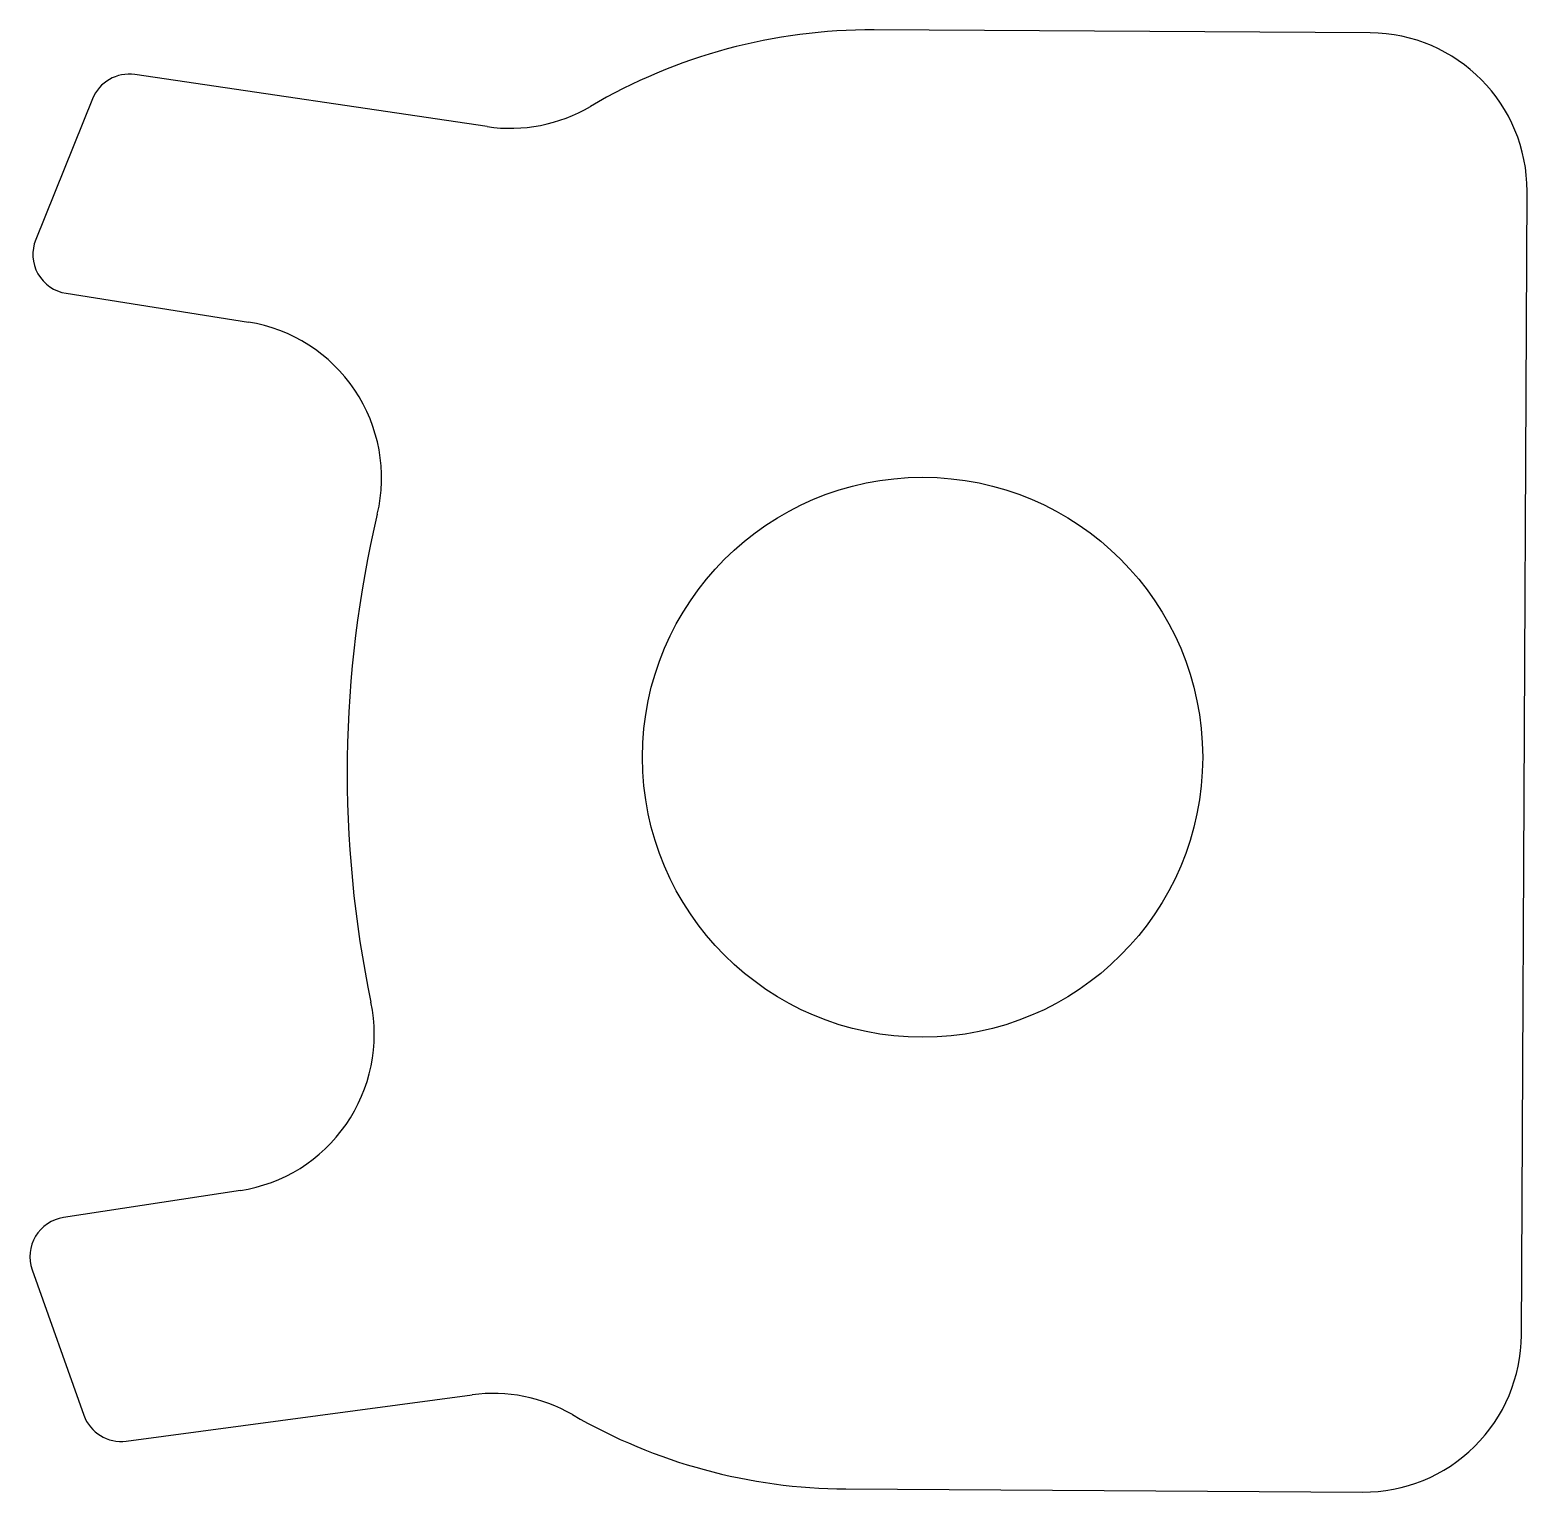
# Model space of a CAD drawing. Extents: x 2488.4 to 2526.4, y 1788.7 to 1825.7.
import ezdxf

# ---------------------------------------------------------------- set-up
doc = ezdxf.new("R2010")
doc.units = 0
doc.layers.get('0').update_dxf_attribs({"linetype": 'CONTINUOUS'})

msp = doc.modelspace()

# ---------------------------------------------------------------- linework, layer by layer
at = {"color": 0}
for p, q in [((2522.386, 1825.668), (2509.814, 1825.743)), ((2500.002, 1823.291), (2491.071, 1824.61)), ((2489.997, 1823.995), (2488.559, 1820.426)), ((2526.218, 1792.648), (2526.362, 1821.648)), ((2489.33, 1819.065), (2493.951, 1818.333)), ((2493.746, 1796.316), (2489.261, 1795.629)), ((2488.47, 1794.306), (2489.777, 1790.617)), ((2490.853, 1789.96), (2499.626, 1791.135)), ((2509.095, 1788.747), (2522.195, 1788.668))]:
    msp.add_line(p, q, dxfattribs=at)
msp.add_circle((2511.04, 1807.3), 7.1, dxfattribs=at)
for centre, radius, start, end in [((2509.73, 1811.743), 14, 89.6577, 120.53), ((2522.362, 1821.668), 4, 359.7156, 89.6577), ((2490.924, 1823.621), 1, 81.5963, 158.048), ((2500.587, 1827.248), 4, 261.5963, 300.53), ((2489.486, 1820.053), 1, 158.048, 261.0042), ((2493.325, 1814.383), 4, 346.7072, 81.0042), ((2524.954, 1806.91), 28.5, 166.7072, 191.7896), ((2493.14, 1800.27), 4, 278.7095, 11.7896), ((2489.412, 1794.64), 1, 98.7095, 199.5224), ((2522.218, 1792.668), 4, 269.6579, 359.7156), ((2500.157, 1787.17), 4, 59.9207, 97.6248), ((2490.72, 1790.952), 1, 199.5224, 277.6248), ((2509.179, 1802.746), 14, 239.9207, 269.6579)]:
    msp.add_arc(centre, radius, start, end, dxfattribs=at)

doc.saveas('drawing.dxf')
